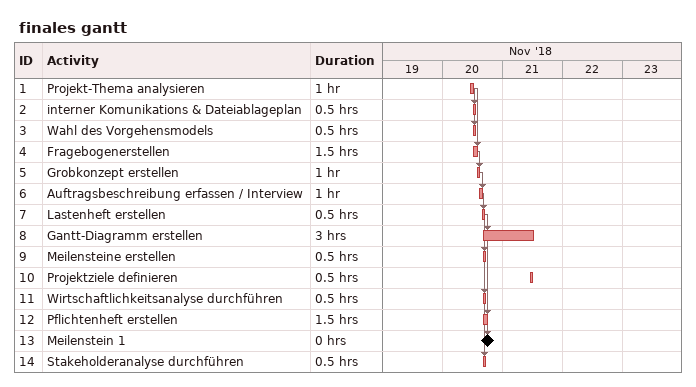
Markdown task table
finales gantt

| ID | Task | Duration | Start | Finish | Predecessors |
|---|---|---|---|---|---|
| 1 | Projekt-Thema analysieren | 1h | 2018-11-20 | 2018-11-20 |  |
| 2 | interner Komunikations & Dateiablageplan | 0.5h | 2018-11-20 | 2018-11-20 | 1 |
| 3 | Wahl des Vorgehensmodels | 0.5h | 2018-11-20 | 2018-11-20 | 1 |
| 4 | Fragebogenerstellen | 1.5h | 2018-11-20 | 2018-11-20 | 1 |
| 5 | Grobkonzept erstellen | 1h | 2018-11-20 | 2018-11-20 | 4 |
| 6 | Auftragsbeschreibung erfassen / Interview | 1h | 2018-11-20 | 2018-11-20 | 5 |
| 7 | Lastenheft erstellen | 0.5h | 2018-11-20 | 2018-11-20 | 6 |
| 8 | Gantt-Diagramm erstellen | 3h | 2018-11-20 | 2018-11-21 | 7 |
| 9 | Meilensteine erstellen | 0.5h | 2018-11-20 | 2018-11-20 | 7 |
| 10 | Projektziele definieren | 0.5h | 2018-11-21 | 2018-11-21 |  |
| 11 | Wirtschaftlichkeitsanalyse durchführen | 0.5h | 2018-11-20 | 2018-11-20 | 7 |
| 12 | Pflichtenheft erstellen | 1.5h | 2018-11-20 | 2018-11-20 | 7 |
| 13 | Meilenstein 1 | 0h | 2018-11-20 | 2018-11-20 | 12 |
| 14 | Stakeholderanalyse durchführen | 0.5h | 2018-11-20 | 2018-11-20 | 7 |
